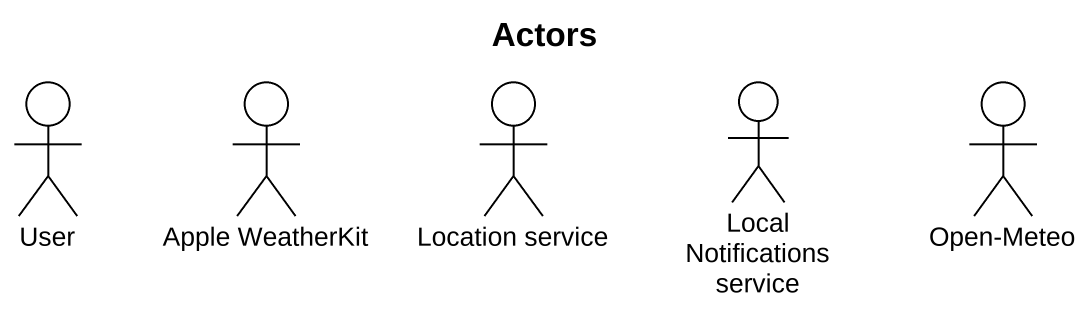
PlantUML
@startuml
title Actors
actor User
actor "Apple WeatherKit" as Apple_WeatherKit
actor "Location service" as Location_service
actor "Local Notifications service" as Local_Notifications_service
actor "Open-Meteo" as Open_Meteo
@enduml
